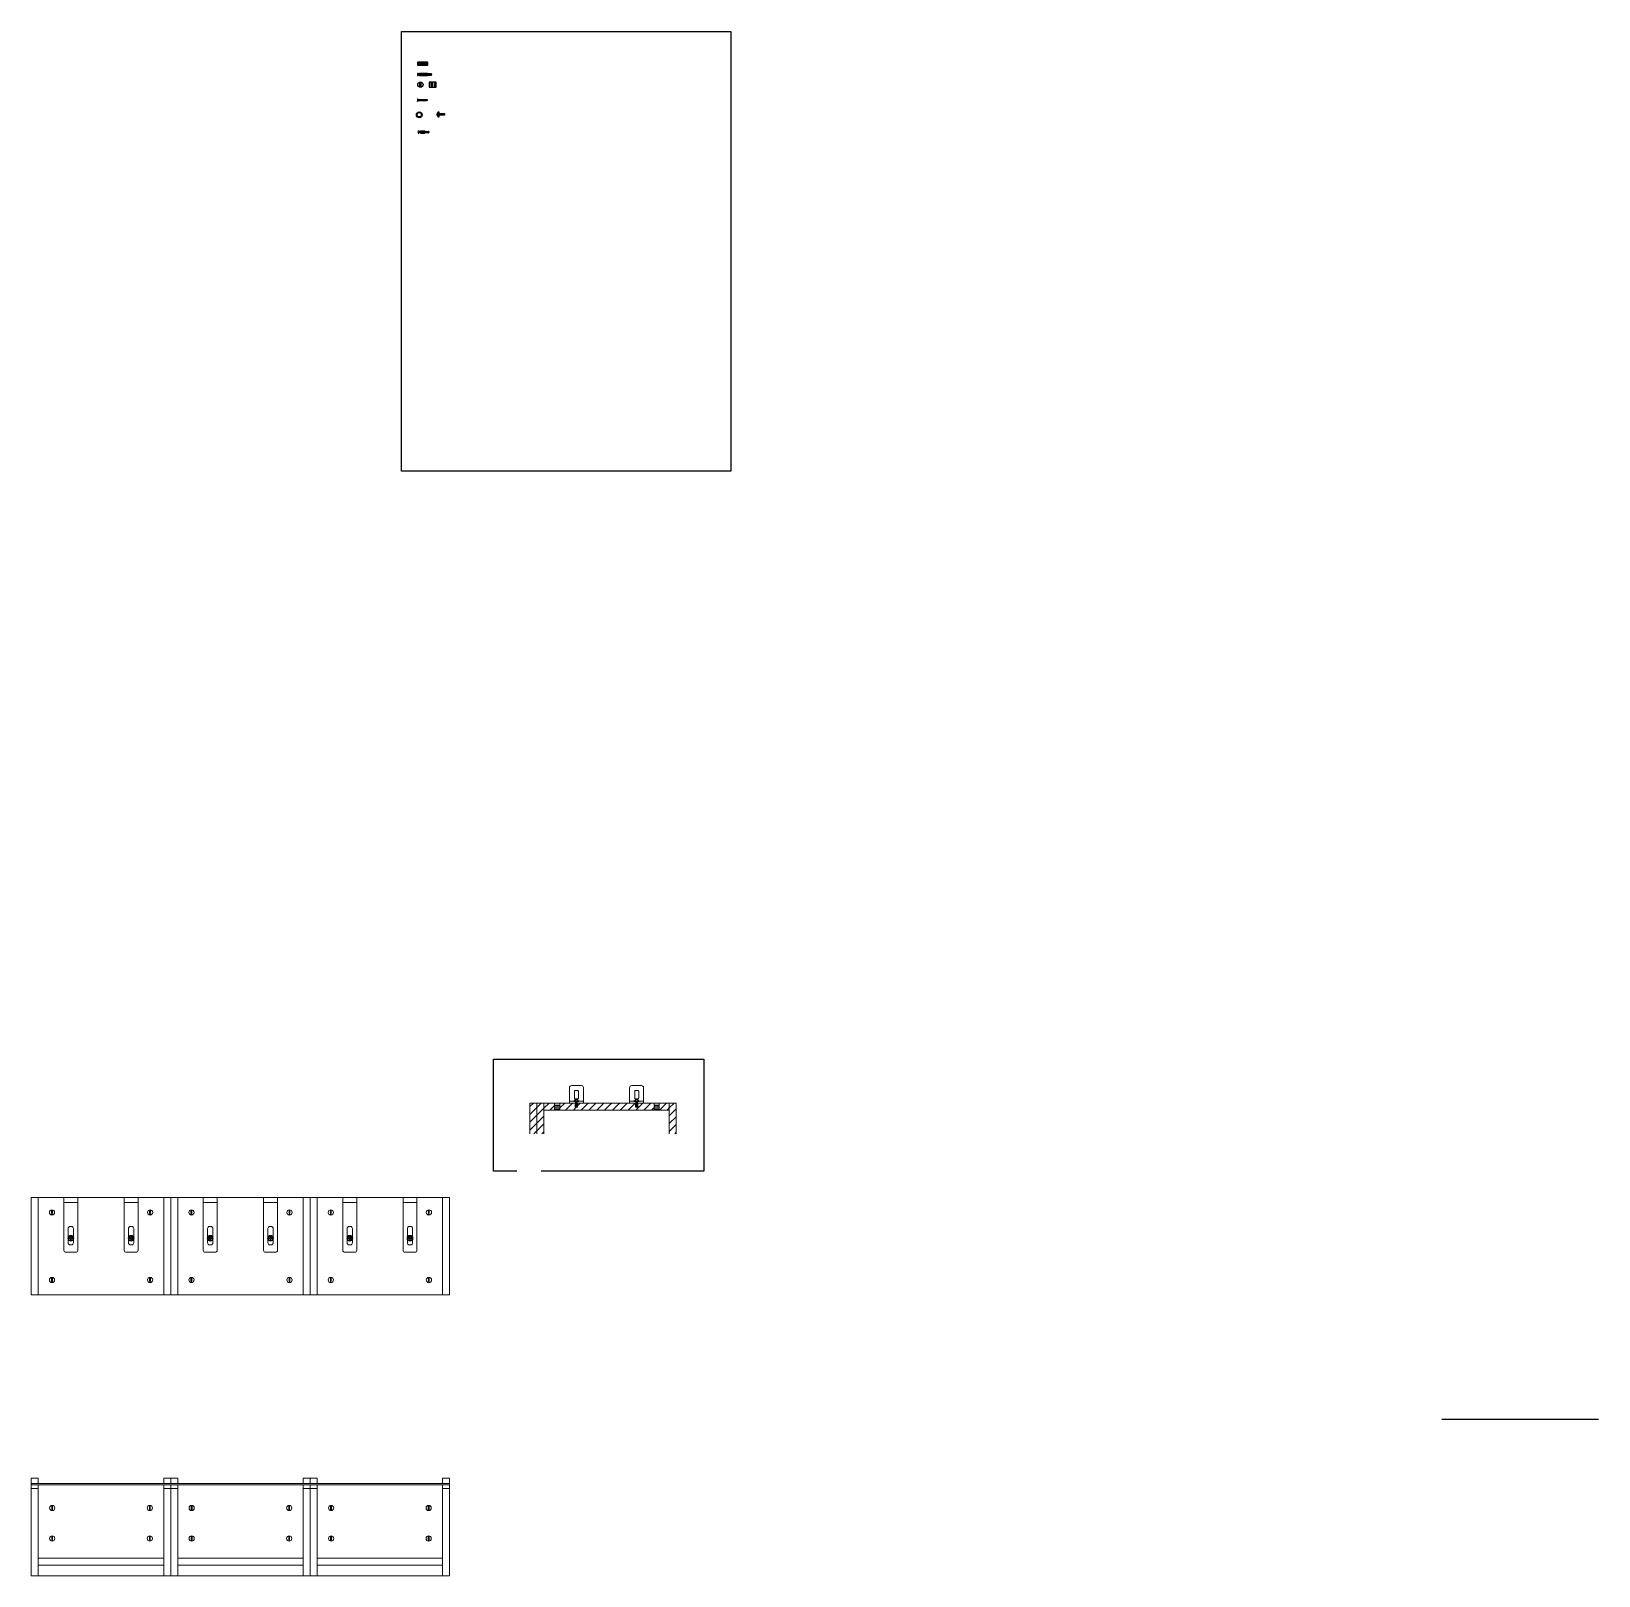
# Model space of a CAD drawing. Header units: millimetres. Extents: x -1085 to 5268, y 134 to 2619.
# Drawn here: x 2887.6 to 3337.3, y 1307.3 to 1750.6 of the extents above; entities that cross this region are included whole.
import ezdxf

# ---------------------------------------------------------------- set-up
doc = ezdxf.new("R2010")
doc.units = ezdxf.units.MM
for name, color, linetype, lineweight in [('A-FURN', 2, 'Continuous', 18), ('A-FURN-SEZ', 8, 'Continuous', 9), ('LINEE DI SEZIONE', 12, 'Continuous', 15)]:
    doc.layers.add(name, color=color, linetype=linetype, lineweight=lineweight)
doc.layers.add('Viti', color=253, linetype='Continuous')
pattern_1 = [(45, (65.025, 16.4674), (-1.122532, 1.122532), [])]

# ---------------------------------------------------------------- blocks, each defined once
blk = doc.blocks.new('viti')
at = {"layer": 'Viti'}
for p, q in [((-2.2, -0.15), (-2.6, -0.15)), ((-2.2, -0.55), (-2.6, -0.55)), ((-2.2, -0.17), (-2.2, -0.53)), ((-2.1, -0.05), (0, -0.05)), ((-2.1, -0.65), (0, -0.65)), ((0.2, -0.16), (0.32, -0.56)), ((0.35, -0.16), (0.47, -0.56)), ((0.5, -0.16), (0.62, -0.56)), ((0.65, -0.16), (0.77, -0.56)), ((0.8, -0.16), (0.92, -0.56)), ((0.95, -0.16), (1.07, -0.56))]:
    blk.add_line(p, q, dxfattribs=at)
for points in [[(-2.2, 0), (0.05, 0), (0.05, -0.7), (-2.2, -0.7)], [(-2.8, -0.65), (-2.6, -0.65), (-2.6, -0.05), (-2.8, -0.05)]]:
    blk.add_lwpolyline(points, close=True, dxfattribs=at)
for points in [[(-2.1, 0), (-2.1, -0.3), (0, -0.3), (0, 0)], [(-2.1, -0.7), (-2.1, -0.4), (0, -0.4), (0, -0.7)]]:
    blk.add_lwpolyline(points, dxfattribs=at)
blk.add_lwpolyline([(0.05, -0.56), (1.15, -0.56, 0.414214), (1.2, -0.51), (1.2, -0.21, 0.414214), (1.15, -0.16), (0.05, -0.16), (0.17, -0.56)], format="xyb", dxfattribs=at)
blk = doc.blocks.new('viti 1')
at = {"layer": 'Viti'}
for p, q in [((-2.69, -0.59), (-2.69, 0.21)), ((-2.66, 0.1), (0, 0.1)), ((-2.66, 0), (0, 0)), ((0.02, 0.2), (0.02, -0.59)), ((-2.66, -0.1), (0, -0.1)), ((-2.66, -0.2), (0, -0.2)), ((-2.66, -0.3), (0, -0.3)), ((-2.66, -0.4), (0, -0.4)), ((-2.66, -0.5), (0, -0.5))]:
    blk.add_line(p, q, dxfattribs=at)
blk.add_lwpolyline([(0.04, -0.59), (0.15, -0.51, 0.250765), (0.17, -0.47), (0.17, 0.08, 0.250765), (0.15, 0.12), (0.04, 0.2, 0.148069), (0.01, 0.2), (-2.66, 0.2, 0.148069), (-2.69, 0.2), (-2.8, 0.12, 0.250765), (-2.83, 0.08), (-2.83, -0.47, 0.250765), (-2.8, -0.51), (-2.69, -0.59, 0.148069), (-2.66, -0.6), (0.01, -0.6, 0.148069)], format="xyb", close=True, dxfattribs=at)
blk = doc.blocks.new('viti2')
at = {"layer": 'Viti'}
for p, q in [((-2.18, 0.2), (-2.1, 0)), ((-2.08, 0.2), (-2, 0)), ((-1.98, 0.2), (-1.9, 0)), ((-1.88, 0.2), (-1.8, 0)), ((-1.78, 0.2), (-1.7, 0)), ((-1.68, 0.2), (-1.6, 0)), ((-1.58, 0.2), (-1.5, 0)), ((-1.48, 0.2), (-1.4, 0)), ((-1.38, 0.2), (-1.3, 0)), ((-1.28, 0.2), (-1.2, 0)), ((-1.18, 0.2), (-1.1, 0)), ((-1.08, 0.2), (-1, 0)), ((-0.98, 0.2), (-0.9, 0)), ((-0.88, 0.2), (-0.8, 0)), ((-0.78, 0.2), (-0.7, 0)), ((-0.68, 0.2), (-0.6, 0)), ((-0.58, 0.2), (-0.5, 0)), ((-0.48, 0.2), (-0.4, 0)), ((-0.38, 0.2), (-0.3, 0)), ((-0.28, 0.2), (-0.2, 0)), ((-0.18, 0.2), (-0.1, 0)), ((-0.08, 0.2), (0, 0)), ((0.02, 0.2), (0.1, 0)), ((0.12, 0.2), (0.2, 0))]:
    blk.add_line(p, q, dxfattribs=at)
blk.add_lwpolyline([(0.29, 0.18), (0.25, 0.19, 0.044876), (0.19, 0.2), (-2.21, 0.2, -0.300909), (-2.31, 0.26), (-2.39, 0.5), (-2.39, -0.3), (-2.31, -0.06, -0.300909), (-2.21, 0), (0.19, 0, 0.044876), (0.25, 0.01), (0.32, 0.03), (0.35, -0.01), (0.36, 0.04), (0.61, 0.1), (0.33, 0.17), (0.31, 0.21)], format="xyb", close=True, dxfattribs=at)
blk = doc.blocks.new('viti3')
for p, q in [((-1.24, 0), (0.35, 0)), ((-1.14, -0.5), (-1.18, 0)), ((-1.02, -0.5), (-1.06, 0)), ((-0.9, -0.5), (-0.94, 0)), ((-0.78, -0.5), (-0.82, 0)), ((-0.66, -0.5), (-0.71, 0)), ((-0.55, -0.5), (-0.59, 0)), ((-0.08, -0.5), (-0.12, 0)), ((0.04, -0.5), (0, 0)), ((0.16, -0.5), (0.12, 0)), ((0.28, -0.5), (0.24, 0)), ((0.4, -0.5), (0.35, 0)), ((0.35, 0), (0.4, 0)), ((0.4, -0.5), (-1.24, -0.5)), ((-0.43, -0.5), (-0.47, 0)), ((-0.31, -0.5), (-0.35, 0)), ((-0.19, -0.5), (-0.24, 0)), ((0.4, -0.5), (0.4, -0.5)), ((0.45, -0.04), (0.45, -0.46))]:
    blk.add_line(p, q)
blk.add_lwpolyline([(-1.41, -0.98), (-1.41, 0.47, -0.414214), (-1.37, 0.5), (-1.27, 0.5, -0.414214), (-1.24, 0.47), (-1.24, -0.98, -0.414214), (-1.27, -1.01), (-1.37, -1.01, -0.414214)], format="xyb", close=True)
for centre, radius, start, end in [((-1.06, -0.25), 0.684, 120.5102, 239.4898), ((0.4, -0.04), 0.0421, 0, 90), ((0.4, -0.46), 0.0421, 270, 0)]:
    blk.add_arc(centre, radius, start, end)
blk = doc.blocks.new('viti 4')
at = {"layer": 'Viti'}
for p, q in [((-0.75, 0), (-0.75, -0.6)), ((-0.75, 0), (-0.55, 0)), ((-0.55, 0), (-0.55, -0.6)), ((-0.1, 0.05), (1.15, 0.05)), ((-0.1, 0.05), (-0.1, -0.65)), ((0, 0.05), (0, -0.25)), ((0, 0), (1.1, 0)), ((1.1, -0.65), (1.1, 0.05)), ((1.15, 0.05), (1.15, -0.65)), ((-0.75, -0.6), (-0.55, -0.6)), ((-0.1, -0.15), (-0.55, -0.15)), ((-0.1, -0.45), (-0.55, -0.45)), ((1.15, -0.65), (-0.1, -0.65)), ((0, -0.25), (1.1, -0.25)), ((0, -0.35), (0, -0.65)), ((0, -0.35), (1.1, -0.35)), ((0, -0.6), (1.1, -0.6)), ((1.15, -0.1), (2.25, -0.1)), ((2.25, -0.5), (1.15, -0.5)), ((1.21, -0.1), (1.34, -0.5)), ((1.36, -0.1), (1.49, -0.5)), ((1.51, -0.1), (1.64, -0.5)), ((1.66, -0.1), (1.79, -0.5)), ((1.81, -0.1), (1.94, -0.5)), ((1.96, -0.1), (2.09, -0.5)), ((2.11, -0.1), (2.24, -0.5)), ((2.3, -0.15), (2.3, -0.45))]:
    blk.add_line(p, q, dxfattribs=at)
for centre, start, end in [((2.25, -0.15), 360, 90), ((2.25, -0.45), 270, 0)]:
    blk.add_arc(centre, 0.05, start, end, dxfattribs=at)

msp = doc.modelspace()

# ---------------------------------------------------------------- hatches: boundary and pattern name
at = {"layer": 'LINEE DI SEZIONE'}
h = msp.add_hatch(dxfattribs=at)
h.set_pattern_fill('ANSI31', color=256, scale=0.5)
h.set_pattern_definition(pattern_1)
h.paths.add_polyline_path([(3032.64, 1442.98), (3030.64, 1442.98), (3030.64, 1434.17), (3032.64, 1434.17)])
h.paths.add_polyline_path([(3034.64, 1440.98), (3034.64, 1442.98), (3032.64, 1442.98), (3032.64, 1434.17), (3034.64, 1434.17)])
h.paths.add_polyline_path([(3072.64, 1442.98), (3070.64, 1442.98), (3070.64, 1440.98), (3070.64, 1434.17), (3072.64, 1434.17)])
h = msp.add_hatch(dxfattribs=at)
h.set_pattern_fill('ANSI31', color=256, scale=0.5)
h.set_pattern_definition(pattern_1)
h.paths.add_polyline_path([(3037.92, 1442.21), (3037.92, 1442.31, -0.414214), (3038.02, 1442.41), (3038.9, 1442.41, -0.414214), (3039, 1442.31), (3039, 1442.21, -0.414214), (3038.9, 1442.11), (3038.02, 1442.11, -0.414214)], flags=16)
h.paths.add_polyline_path([(3043.64, 1442.98), (3039.21, 1442.98), (3039.21, 1440.98), (3070.64, 1440.98), (3070.64, 1442.98), (3067.77, 1442.98), (3067.77, 1441.03), (3066.27, 1441.03), (3066.27, 1442.98), (3061.59, 1442.98), (3061.59, 1441.75), (3060.92, 1441.75), (3060.92, 1442.98), (3044.31, 1442.98), (3044.31, 1441.75), (3043.64, 1441.75)])
h.paths.add_polyline_path([(3037.97, 1442.98), (3037.97, 1442.91), (3038.1, 1442.91), (3038.1, 1442.98)])
h.paths.add_polyline_path([(3037.71, 1441.03), (3037.71, 1442.98), (3034.64, 1442.98), (3034.64, 1440.98), (3039.21, 1440.98), (3039.21, 1441.03)])

# ---------------------------------------------------------------- linework, layer by layer
for p, q in [((3002.29, 1738.39), (3002.38, 1738.1)), ((3003.19, 1736.05), (3003.19, 1734.55)), ((3003.59, 1734.55), (3003.59, 1736.05)), ((3337.29, 1352.11), (3292.29, 1352.11))]:
    msp.add_line(p, q)
for points in [[(2993.79, 1750.59), (3088.29, 1750.59), (3088.29, 1624.34), (2993.79, 1624.34)], [(2999.11, 1735.83), (2999.35, 1735.83), (2999.35, 1735.05), (2999.11, 1735.05)], [(3001.8, 1734.55), (3003.75, 1734.55), (3003.75, 1736.05), (3001.8, 1736.05)], [(2999.11, 1734.93), (2999.35, 1734.93), (2999.35, 1734.81), (2999.11, 1734.81)]]:
    msp.add_lwpolyline(points, close=True)
for points in [[(3001.8, 1735.83), (3001.87, 1735.83), (3001.87, 1735.05), (3001.8, 1735.05)], [(3001.8, 1734.93), (3001.87, 1734.93), (3001.87, 1734.81), (3001.8, 1734.81)], [(3026.95, 1423.43), (3020.2, 1423.43), (3020.2, 1455.53), (3080.55, 1455.53), (3080.55, 1423.43), (3033.93, 1423.43)]]:
    msp.add_lwpolyline(points)
msp.add_lwpolyline([(3002.37, 1734.86, 0.414214), (3002.47, 1734.76), (3002.58, 1734.76, 0.414214), (3002.68, 1734.86), (3002.68, 1735.73, 0.414214), (3002.58, 1735.83), (3002.47, 1735.83, 0.414214), (3002.37, 1735.73)], format="xyb", close=True)
for centre, radius in [((2999.24, 1735.3), 0.749), ((2998.92, 1726.65), 0.843), ((2998.92, 1726.65), 0.621)]:
    msp.add_circle(centre, radius)
at = {"layer": 'A-FURN'}
for p, q in [((3007.61, 1415.89), (2887.61, 1415.89)), ((2887.61, 1415.89), (2887.61, 1387.89)), ((2889.61, 1387.89), (2889.61, 1415.89)), ((2896.95, 1400.74), (2896.95, 1415.89)), ((2896.95, 1414.39), (2900.94, 1414.39)), ((2900.94, 1415.89), (2900.94, 1400.74)), ((2914.25, 1400.74), (2914.25, 1415.89)), ((2914.25, 1414.39), (2918.25, 1414.39)), ((2918.25, 1415.89), (2918.25, 1400.74)), ((2925.61, 1387.89), (2925.61, 1415.89)), ((2927.61, 1387.89), (2927.61, 1415.89)), ((2929.61, 1387.89), (2929.61, 1415.89)), ((2936.95, 1400.74), (2936.95, 1415.89)), ((2936.95, 1414.39), (2940.95, 1414.39)), ((2940.95, 1415.89), (2940.95, 1400.74)), ((2954.24, 1400.74), (2954.24, 1415.89)), ((2954.24, 1414.39), (2958.24, 1414.39)), ((2958.24, 1415.89), (2958.24, 1400.74)), ((2965.61, 1387.89), (2965.61, 1415.89)), ((2967.61, 1387.89), (2967.61, 1415.89)), ((2969.61, 1387.89), (2969.61, 1415.89)), ((2976.97, 1400.74), (2976.97, 1415.89)), ((2976.97, 1414.39), (2980.97, 1414.39)), ((2980.97, 1415.89), (2980.97, 1400.74)), ((2994.26, 1400.74), (2994.26, 1415.89)), ((2994.26, 1414.39), (2998.25, 1414.39)), ((2998.25, 1415.89), (2998.25, 1400.74)), ((3005.61, 1387.89), (3005.61, 1415.89)), ((3007.61, 1387.89), (3007.61, 1415.89)), ((2898.33, 1404.26), (2898.85, 1404.26)), ((2898.33, 1404.07), (2898.85, 1404.07)), ((2898.85, 1404.78), (2898.85, 1404.26)), ((2898.85, 1404.07), (2898.85, 1403.55)), ((2899.04, 1404.78), (2899.04, 1404.26)), ((2899.04, 1404.26), (2899.56, 1404.26)), ((2899.04, 1404.07), (2899.56, 1404.07)), ((2899.04, 1404.07), (2899.04, 1403.55)), ((2915.62, 1404.26), (2916.15, 1404.26)), ((2915.62, 1404.07), (2916.15, 1404.07)), ((2916.15, 1404.78), (2916.15, 1404.26)), ((2916.15, 1404.07), (2916.15, 1403.55)), ((2916.33, 1404.78), (2916.33, 1404.26)), ((2916.33, 1404.26), (2916.85, 1404.26)), ((2916.33, 1404.07), (2916.85, 1404.07)), ((2916.33, 1404.07), (2916.33, 1403.55)), ((2938.33, 1404.26), (2938.86, 1404.26)), ((2938.33, 1404.07), (2938.86, 1404.07)), ((2938.86, 1404.78), (2938.86, 1404.26)), ((2938.86, 1404.07), (2938.86, 1403.55)), ((2939.04, 1404.78), (2939.04, 1404.26)), ((2939.04, 1404.26), (2939.56, 1404.26)), ((2939.04, 1404.07), (2939.56, 1404.07)), ((2939.04, 1404.07), (2939.04, 1403.55)), ((2955.62, 1404.26), (2956.14, 1404.26)), ((2955.62, 1404.07), (2956.14, 1404.07)), ((2956.14, 1404.78), (2956.14, 1404.26)), ((2956.14, 1404.07), (2956.14, 1403.55)), ((2956.32, 1404.78), (2956.32, 1404.26)), ((2956.32, 1404.26), (2956.84, 1404.26)), ((2956.32, 1404.07), (2956.84, 1404.07)), ((2956.32, 1404.07), (2956.32, 1403.55)), ((2978.36, 1404.26), (2978.88, 1404.26)), ((2978.36, 1404.07), (2978.88, 1404.07)), ((2978.88, 1404.78), (2978.88, 1404.26)), ((2978.88, 1404.07), (2978.88, 1403.55)), ((2979.07, 1404.78), (2979.07, 1404.26)), ((2979.07, 1404.26), (2979.59, 1404.26)), ((2979.07, 1404.07), (2979.59, 1404.07)), ((2979.07, 1404.07), (2979.07, 1403.55)), ((2995.65, 1404.26), (2996.17, 1404.26)), ((2995.65, 1404.07), (2996.17, 1404.07)), ((2996.17, 1404.78), (2996.17, 1404.26)), ((2996.17, 1404.07), (2996.17, 1403.55)), ((2996.35, 1404.78), (2996.35, 1404.26)), ((2996.35, 1404.26), (2996.87, 1404.26)), ((2996.35, 1404.07), (2996.87, 1404.07)), ((2996.35, 1404.07), (2996.35, 1403.55)), ((2900.34, 1400.14), (2897.55, 1400.14)), ((2917.65, 1400.14), (2914.85, 1400.14)), ((2940.35, 1400.14), (2937.55, 1400.14)), ((2957.64, 1400.14), (2954.84, 1400.14)), ((2980.37, 1400.14), (2977.57, 1400.14)), ((2997.65, 1400.14), (2994.86, 1400.14)), ((2887.61, 1387.89), (3007.61, 1387.89)), ((2887.61, 1332.32), (2887.61, 1335.32)), ((2887.61, 1335.32), (2889.61, 1335.32)), ((2887.61, 1333.82), (3007.61, 1333.82)), ((2887.61, 1333.42), (3007.61, 1333.42)), ((2887.61, 1307.32), (2887.61, 1332.32)), ((2887.61, 1332.32), (2889.61, 1332.32)), ((2889.61, 1335.32), (2889.61, 1333.82)), ((2889.61, 1333.42), (2889.61, 1332.32)), ((2889.61, 1332.32), (2889.61, 1307.32)), ((2925.61, 1335.32), (2929.61, 1335.32)), ((2925.61, 1333.82), (2925.61, 1335.32)), ((2925.61, 1307.32), (2925.61, 1333.42)), ((2925.61, 1332.32), (2929.61, 1332.32)), ((2927.61, 1335.32), (2927.61, 1333.82)), ((2927.61, 1333.42), (2927.61, 1307.32)), ((2929.61, 1335.32), (2929.61, 1333.82)), ((2929.61, 1333.42), (2929.61, 1307.32)), ((2965.61, 1335.32), (2965.61, 1333.82)), ((2965.61, 1335.32), (2969.61, 1335.32)), ((2965.61, 1333.42), (2965.61, 1307.32)), ((2965.61, 1332.32), (2969.61, 1332.32)), ((2967.61, 1335.32), (2967.61, 1333.82)), ((2967.61, 1333.42), (2967.61, 1307.32)), ((2969.61, 1335.32), (2969.61, 1333.82)), ((2969.61, 1333.42), (2969.61, 1307.32)), ((3005.61, 1335.32), (3005.61, 1333.82)), ((3005.61, 1335.32), (3007.61, 1335.32)), ((3005.61, 1333.42), (3005.61, 1307.32)), ((3005.61, 1332.32), (3007.61, 1332.32)), ((3007.61, 1307.32), (3007.61, 1335.32)), ((2925.61, 1312.32), (2889.61, 1312.32)), ((2889.61, 1310.32), (2925.61, 1310.32)), ((2965.61, 1312.32), (2929.61, 1312.32)), ((2929.61, 1310.32), (2965.61, 1310.32)), ((3005.61, 1312.32), (2969.61, 1312.32)), ((2969.61, 1310.32), (3005.61, 1310.32)), ((2887.61, 1307.32), (3007.61, 1307.32))]:
    msp.add_line(p, q, dxfattribs=at)
for points in [[(2893.41, 1412.12), (2893.64, 1412.12), (2893.64, 1411.34), (2893.41, 1411.34)], [(2921.56, 1412.12), (2921.79, 1412.12), (2921.79, 1411.34), (2921.56, 1411.34)], [(2933.41, 1412.12), (2933.64, 1412.12), (2933.64, 1411.34), (2933.41, 1411.34)], [(2961.55, 1412.12), (2961.79, 1412.12), (2961.79, 1411.34), (2961.55, 1411.34)], [(2973.41, 1412.12), (2973.64, 1412.12), (2973.64, 1411.34), (2973.41, 1411.34)], [(3001.56, 1412.12), (3001.8, 1412.12), (3001.8, 1411.34), (3001.56, 1411.34)], [(2893.41, 1411.22), (2893.64, 1411.22), (2893.64, 1411.09), (2893.41, 1411.09)], [(2921.56, 1411.22), (2921.79, 1411.22), (2921.79, 1411.09), (2921.56, 1411.09)], [(2933.41, 1411.22), (2933.64, 1411.22), (2933.64, 1411.09), (2933.41, 1411.09)], [(2961.55, 1411.22), (2961.79, 1411.22), (2961.79, 1411.09), (2961.55, 1411.09)], [(2973.41, 1411.22), (2973.64, 1411.22), (2973.64, 1411.09), (2973.41, 1411.09)], [(3001.56, 1411.22), (3001.8, 1411.22), (3001.8, 1411.09), (3001.56, 1411.09)], [(2893.41, 1392.74), (2893.64, 1392.74), (2893.64, 1391.96), (2893.41, 1391.96)], [(2893.41, 1391.84), (2893.64, 1391.84), (2893.64, 1391.71), (2893.41, 1391.71)], [(2921.56, 1392.74), (2921.79, 1392.74), (2921.79, 1391.96), (2921.56, 1391.96)], [(2921.56, 1391.84), (2921.79, 1391.84), (2921.79, 1391.71), (2921.56, 1391.71)], [(2933.41, 1392.74), (2933.64, 1392.74), (2933.64, 1391.96), (2933.41, 1391.96)], [(2933.41, 1391.84), (2933.64, 1391.84), (2933.64, 1391.71), (2933.41, 1391.71)], [(2961.55, 1392.74), (2961.79, 1392.74), (2961.79, 1391.96), (2961.55, 1391.96)], [(2961.55, 1391.84), (2961.79, 1391.84), (2961.79, 1391.71), (2961.55, 1391.71)], [(2973.41, 1392.74), (2973.64, 1392.74), (2973.64, 1391.96), (2973.41, 1391.96)], [(2973.41, 1391.84), (2973.64, 1391.84), (2973.64, 1391.71), (2973.41, 1391.71)], [(3001.56, 1392.74), (3001.8, 1392.74), (3001.8, 1391.96), (3001.56, 1391.96)], [(3001.56, 1391.84), (3001.8, 1391.84), (3001.8, 1391.71), (3001.56, 1391.71)], [(2893.49, 1327.28), (2893.72, 1327.28), (2893.72, 1326.5), (2893.49, 1326.5)], [(2921.49, 1327.28), (2921.72, 1327.28), (2921.72, 1326.5), (2921.49, 1326.5)], [(2933.49, 1327.28), (2933.72, 1327.28), (2933.72, 1326.5), (2933.49, 1326.5)], [(2961.49, 1327.28), (2961.72, 1327.28), (2961.72, 1326.5), (2961.49, 1326.5)], [(2973.49, 1327.28), (2973.72, 1327.28), (2973.72, 1326.5), (2973.49, 1326.5)], [(3001.48, 1327.28), (3001.72, 1327.28), (3001.72, 1326.5), (3001.48, 1326.5)], [(2893.49, 1326.38), (2893.72, 1326.38), (2893.72, 1326.25), (2893.49, 1326.25)], [(2921.49, 1326.38), (2921.72, 1326.38), (2921.72, 1326.25), (2921.49, 1326.25)], [(2933.49, 1326.38), (2933.72, 1326.38), (2933.72, 1326.25), (2933.49, 1326.25)], [(2961.49, 1326.38), (2961.72, 1326.38), (2961.72, 1326.25), (2961.49, 1326.25)], [(2973.49, 1326.38), (2973.72, 1326.38), (2973.72, 1326.25), (2973.49, 1326.25)], [(3001.48, 1326.38), (3001.72, 1326.38), (3001.72, 1326.25), (3001.48, 1326.25)], [(2893.49, 1318.52), (2893.72, 1318.52), (2893.72, 1317.74), (2893.49, 1317.74)], [(2893.49, 1317.62), (2893.72, 1317.62), (2893.72, 1317.49), (2893.49, 1317.49)], [(2921.49, 1318.52), (2921.72, 1318.52), (2921.72, 1317.74), (2921.49, 1317.74)], [(2921.49, 1317.62), (2921.72, 1317.62), (2921.72, 1317.49), (2921.49, 1317.49)], [(2933.49, 1318.52), (2933.72, 1318.52), (2933.72, 1317.74), (2933.49, 1317.74)], [(2933.49, 1317.62), (2933.72, 1317.62), (2933.72, 1317.49), (2933.49, 1317.49)], [(2961.49, 1318.52), (2961.72, 1318.52), (2961.72, 1317.74), (2961.49, 1317.74)], [(2961.49, 1317.62), (2961.72, 1317.62), (2961.72, 1317.49), (2961.49, 1317.49)], [(2973.49, 1318.52), (2973.72, 1318.52), (2973.72, 1317.74), (2973.49, 1317.74)], [(2973.49, 1317.62), (2973.72, 1317.62), (2973.72, 1317.49), (2973.49, 1317.49)], [(3001.48, 1318.52), (3001.72, 1318.52), (3001.72, 1317.74), (3001.48, 1317.74)], [(3001.48, 1317.62), (3001.72, 1317.62), (3001.72, 1317.49), (3001.48, 1317.49)]]:
    msp.add_lwpolyline(points, close=True, dxfattribs=at)
for points in [[(2898.78, 1407.55), (2899.1, 1407.55, -0.414214), (2899.7, 1406.95), (2899.7, 1402.85, -0.414214), (2899.1, 1402.25), (2898.78, 1402.25, -0.414214), (2898.18, 1402.85), (2898.18, 1406.95, -0.414214)], [(2916.08, 1407.55), (2916.4, 1407.55, -0.414214), (2917, 1406.95), (2917, 1402.85, -0.414214), (2916.4, 1402.25), (2916.08, 1402.25, -0.414214), (2915.48, 1402.85), (2915.48, 1406.95, -0.414214)], [(2938.78, 1407.55), (2939.1, 1407.55, -0.414214), (2939.7, 1406.95), (2939.7, 1402.85, -0.414214), (2939.1, 1402.25), (2938.78, 1402.25, -0.414214), (2938.18, 1402.85), (2938.18, 1406.95, -0.414214)], [(2956.07, 1407.55), (2956.4, 1407.55, -0.414214), (2957, 1406.95), (2957, 1402.85, -0.414214), (2956.4, 1402.25), (2956.07, 1402.25, -0.414214), (2955.47, 1402.85), (2955.47, 1406.95, -0.414214)], [(2978.8, 1407.55), (2979.13, 1407.55, -0.414214), (2979.73, 1406.95), (2979.73, 1402.85, -0.414214), (2979.13, 1402.25), (2978.8, 1402.25, -0.414214), (2978.2, 1402.85), (2978.2, 1406.95, -0.414214)], [(2996.09, 1407.55), (2996.41, 1407.55, -0.414214), (2997.01, 1406.95), (2997.01, 1402.85, -0.414214), (2996.41, 1402.25), (2996.09, 1402.25, -0.414214), (2995.49, 1402.85), (2995.49, 1406.95, -0.414214)]]:
    msp.add_lwpolyline(points, format="xyb", close=True, dxfattribs=at)
for centre, radius in [((2893.54, 1411.58), 0.749), ((2921.69, 1411.58), 0.749), ((2933.54, 1411.58), 0.749), ((2961.68, 1411.58), 0.749), ((2973.54, 1411.58), 0.749), ((3001.69, 1411.58), 0.749), ((2898.94, 1404.16), 0.843), ((2898.94, 1404.16), 0.621), ((2916.24, 1404.16), 0.843), ((2916.24, 1404.16), 0.621), ((2938.95, 1404.16), 0.843), ((2938.95, 1404.16), 0.621), ((2956.23, 1404.16), 0.843), ((2956.23, 1404.16), 0.621), ((2978.98, 1404.16), 0.843), ((2978.98, 1404.16), 0.621), ((2996.26, 1404.16), 0.843), ((2996.26, 1404.16), 0.621), ((2893.54, 1392.2), 0.749), ((2921.69, 1392.2), 0.749), ((2933.54, 1392.2), 0.749), ((2961.68, 1392.2), 0.749), ((2973.54, 1392.2), 0.749), ((3001.69, 1392.2), 0.749), ((2893.61, 1326.75), 0.749), ((2921.61, 1326.75), 0.749), ((2933.61, 1326.75), 0.749), ((2961.61, 1326.75), 0.749), ((2973.61, 1326.75), 0.749), ((3001.61, 1326.75), 0.749), ((2893.61, 1317.99), 0.749), ((2921.61, 1317.99), 0.749), ((2933.61, 1317.99), 0.749), ((2961.61, 1317.99), 0.749), ((2973.61, 1317.99), 0.749), ((3001.61, 1317.99), 0.749)]:
    msp.add_circle(centre, radius, dxfattribs=at)
for centre, start, end in [((2897.55, 1400.74), 180, 270), ((2900.34, 1400.74), 270, 0), ((2914.85, 1400.74), 180, 270), ((2917.65, 1400.74), 270, 0), ((2937.55, 1400.74), 180, 270), ((2940.35, 1400.74), 270, 0), ((2954.84, 1400.74), 180, 270), ((2957.64, 1400.74), 270, 0), ((2977.57, 1400.74), 180, 270), ((2980.37, 1400.74), 270, 0), ((2994.86, 1400.74), 180, 270), ((2997.65, 1400.74), 270, 0)]:
    msp.add_arc(centre, 0.6, start, end, dxfattribs=at)
at = {"layer": 'A-FURN-SEZ'}
for p, q in [((3042.6, 1447.98), (3045.4, 1447.98)), ((3059.88, 1447.98), (3062.68, 1447.98)), ((3042, 1443.48), (3042, 1447.38)), ((3042, 1442.98), (3042, 1443.48)), ((3042, 1443.48), (3043.22, 1443.48)), ((3044.73, 1443.48), (3046, 1443.48)), ((3046, 1447.38), (3046, 1443.48)), ((3046, 1443.48), (3046, 1442.98)), ((3059.28, 1443.48), (3059.28, 1447.38)), ((3059.28, 1442.98), (3059.28, 1443.48)), ((3059.28, 1443.48), (3060.5, 1443.48)), ((3062.02, 1443.48), (3063.28, 1443.48)), ((3063.28, 1447.38), (3063.28, 1443.48)), ((3063.28, 1443.48), (3063.28, 1442.98)), ((3032.64, 1442.98), (3030.64, 1442.98)), ((3030.64, 1442.98), (3030.64, 1434.17)), ((3034.64, 1442.98), (3032.64, 1442.98)), ((3032.64, 1442.98), (3032.64, 1434.17)), ((3034.64, 1442.98), (3034.64, 1440.98)), ((3043.64, 1442.98), (3034.64, 1442.98)), ((3034.64, 1440.98), (3070.64, 1440.98)), ((3034.64, 1440.98), (3034.64, 1434.17)), ((3039.21, 1441.59), (3037.71, 1441.59)), ((3037.71, 1441.19), (3039.21, 1441.19)), ((3043.64, 1442.98), (3043.64, 1441.75)), ((3043.64, 1441.75), (3044.31, 1441.75)), ((3060.92, 1442.98), (3044.31, 1442.98)), ((3044.31, 1441.75), (3044.31, 1442.98)), ((3060.92, 1442.98), (3060.92, 1441.75)), ((3060.92, 1441.75), (3061.59, 1441.75)), ((3070.64, 1442.98), (3061.59, 1442.98)), ((3061.59, 1441.75), (3061.59, 1442.98)), ((3067.77, 1441.59), (3066.27, 1441.59)), ((3066.27, 1441.19), (3067.77, 1441.19)), ((3070.64, 1440.98), (3070.64, 1442.98)), ((3070.64, 1440.98), (3070.64, 1434.17)), ((3072.64, 1442.98), (3072.64, 1434.17))]:
    msp.add_line(p, q, dxfattribs=at)
for points in [[(3043.63, 1446.55), (3044.39, 1446.55, -0.414214), (3044.59, 1446.35), (3044.59, 1444.41, -0.414214), (3044.39, 1444.21), (3043.63, 1444.21, -0.414214), (3043.43, 1444.41), (3043.43, 1446.35, -0.414214)], [(3060.92, 1446.55), (3061.67, 1446.55, -0.414214), (3061.87, 1446.35), (3061.87, 1444.41, -0.414214), (3061.67, 1444.21), (3060.92, 1444.21, -0.414214), (3060.72, 1444.41), (3060.72, 1446.35, -0.414214)], [(3038.02, 1442.41, 0.414214), (3037.92, 1442.31), (3037.92, 1442.21, 0.414214), (3038.02, 1442.11), (3038.9, 1442.11, 0.414214), (3039, 1442.21), (3039, 1442.31, 0.414214), (3038.9, 1442.41)], [(3066.59, 1442.41, 0.414214), (3066.49, 1442.31), (3066.49, 1442.21, 0.414214), (3066.59, 1442.11), (3067.46, 1442.11, 0.414214), (3067.56, 1442.21), (3067.56, 1442.31, 0.414214), (3067.46, 1442.41)]]:
    msp.add_lwpolyline(points, format="xyb", close=True, dxfattribs=at)
for points in [[(3037.71, 1442.98), (3037.71, 1441.03), (3039.21, 1441.03), (3039.21, 1442.98)], [(3066.27, 1442.98), (3066.27, 1441.03), (3067.77, 1441.03), (3067.77, 1442.98)], [(3070.64, 1442.98), (3072.64, 1442.98), (3072.64, 1442.98), (3070.64, 1442.98)]]:
    msp.add_lwpolyline(points, close=True, dxfattribs=at)
for points in [[(3038.1, 1442.98), (3038.1, 1442.91), (3037.97, 1442.91), (3037.97, 1442.98)], [(3039, 1442.98), (3039, 1442.91), (3038.21, 1442.91), (3038.21, 1442.98)], [(3066.66, 1442.98), (3066.66, 1442.91), (3066.53, 1442.91), (3066.53, 1442.98)], [(3067.56, 1442.98), (3067.56, 1442.91), (3066.78, 1442.91), (3066.78, 1442.98)]]:
    msp.add_lwpolyline(points, dxfattribs=at)
for centre, start, end in [((3042.6, 1447.38), 90, 180), ((3045.4, 1447.38), 0, 90), ((3059.88, 1447.38), 90, 180), ((3062.68, 1447.38), 0, 90)]:
    msp.add_arc(centre, 0.6, start, end, dxfattribs=at)

# ---------------------------------------------------------------- block references
for name, p in [('viti 1', (3001.2, 1741.52)), ('viti', (3001.18, 1738.55)), ('viti2', (3000.77, 1730.76)), ('viti3', (3005.74, 1727)), ('viti 4', (2999.35, 1721.99))]:
    msp.add_blockref(name, p)
at = {"layer": 'A-FURN-SEZ', "rotation": 270}
for p in [(3044.23, 1442.22), (3061.51, 1442.22)]:
    msp.add_blockref('viti3', p, dxfattribs=at)

doc.saveas('drawing.dxf')
